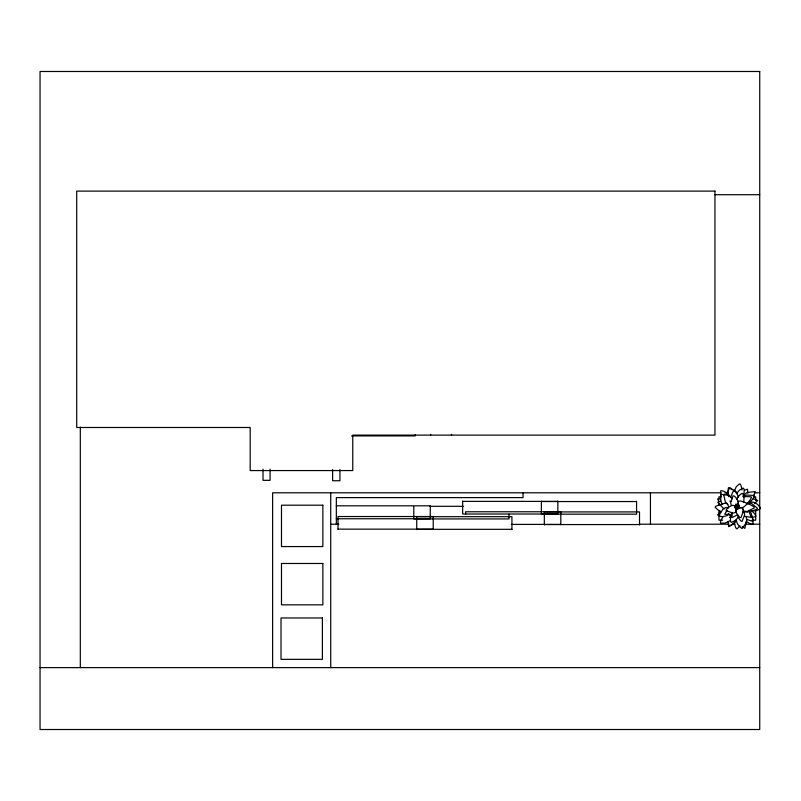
<?xml version="1.0" encoding="UTF-8"?>
<svg xmlns="http://www.w3.org/2000/svg" width="801" height="801" viewBox="0 0 801 801"><rect width="100%" height="100%" fill="white"/><g stroke="black" fill="none" stroke-linecap="round" stroke-linejoin="round"><path stroke-width="1.2" d="M727.328 493.987L728.499 487.619L731.263 489.201M736.7 508.255L735.819 508.885M736.469 506.302L735.628 507.994L735.939 509.136L736.66 507.033L735.919 507.433L735.668 506.512M737.08 506.602L737.761 504.63L737.381 507.263M738.792 504.69L739.023 505.471M746.552 520.66L744.85 528.41L742.197 526.497M743.789 496.87L744.089 494.848L747.153 492.505L755.263 491.564L753.471 496.37M734.116 491.454L736.269 486.728L739.483 483.894C740.695 482.943 741.836 488.5 741.926 490.042M728.429 521.962L728.88 526.567L735.078 522.602M728.189 521.471L728.57 526.597L732.705 524.335L736.059 520.74M736.519 506.182L736.349 507.113L735.228 506.913M731.764 512.44L731.894 517.656L736.74 515.233M724.124 508.955L720.53 505.381C719.709 504.28 725.085 503.208 726.627 502.938M730.532 497.081L733.786 490.132C735.028 489.531 738.422 495.128 738.182 497.471M736.78 499.484C737.13 497.151 741.786 492.555 742.847 493.446L744.039 497.832L743.708 502.407M736.409 493.756L739.493 490.052L743.208 488.059C744.7 488.169 744.409 494.718 742.978 496.55M731.693 513.912C730.202 515.744 729.961 522.292 731.333 522.462L735.368 520.38L738.522 517.056M731.443 513.882L730.512 515.764L728.449 513.531M729.521 517.516L732.054 514.933M734.938 506.943L736.91 506.002M736.369 506.823L735.949 507.544L736.77 508.014L737.02 507.203L737.991 509.206L736.97 508.615L736.54 506.663M737.571 506.723L738.252 505.521L737.331 503.088M722.933 516.895C722.011 518.137 719.308 523.123 720.86 523.173L725.135 523.073L729.821 520.84M736.219 504.83L734.847 506.592M737.881 508.555L738.983 507.043M728.51 506.372L727.538 503.889M748.044 502.597C749.045 501.406 752.479 497.121 751.148 496.8L743.478 496.57M727.028 510.427L724.745 514.202L731.443 514.572M739.944 525.917L737.12 528.78C736.039 529.751 734.607 524.615 734.417 523.173M720.93 495.839L720.5 491.043C721.621 489.471 728.219 493.116 729.361 495.549M749.055 503.398L750.687 501.977L754.522 502.417L757.556 504.38L760.459 507.854C760.89 509.616 754.232 511.649 751.859 510.658M720.55 511.569L717.546 514.923L719.899 515.664M734.427 505.892L737.781 504.78L738.412 502.778C738.492 500.285 734.347 495.128 733.065 495.749L730.632 502.788L731.333 505.391M739.683 507.494L736.319 508.595L735.698 510.597C735.608 513.091 739.764 518.257 741.035 517.626L743.468 510.587L742.777 507.984L741.135 507.343M754.442 503.639L757.676 500.495L753.14 498.653M738.422 504.4L736.68 506.432M743.308 496.89L746.462 495.088L754.302 495.398C755.463 496.77 750.507 502.377 747.874 502.938M728.73 514.572C726.807 516.455 719.388 517.466 718.887 515.744L722.973 509.046L726.227 507.423L728.099 508.074M736.249 506.893L734.537 507.634M737.851 506.482L738.612 506.112M720.309 501.096L717.726 502.287L720.279 504.67M744.499 490.272L747.483 489.161L747.884 493.356M738.983 506.773L737.19 507.373M720.82 504.51C719.368 504.76 714.232 506.382 715.253 507.433L718.247 510.197L721.26 511.679M737.931 501.546L740.384 500.885L746.993 503.178C747.583 504.38 742.737 508.285 740.394 508.204L738.512 507.614L738.232 505.872L737.331 505.361M739.493 507.804L736.7 507.393M751.819 517.436L755.613 516.665C756.735 515.664 752.67 510.978 750.547 510.467M720.6 498.432L717.606 498.943L718.787 501.106M714.953 194.713L759.728 194.713M351.539 435.914L415.178 435.914L415.178 434.633M721.23 492.805L272.63 492.805L272.63 667.623M724.955 492.805L727.438 492.805M754.762 492.805L759.728 492.805M721.411 496.81L718.958 496.81L718.958 499.273M753.27 496.81L755.713 496.81L755.713 500.505M462.658 501.386L557.856 501.386M541.376 501.546L636.575 501.546M336.31 505.811L430.267 505.811L430.267 518.768L336.31 518.768M429.867 506.302L463.248 506.302M722.632 520.199L718.958 520.199L718.958 510.357M752.039 520.199L755.713 520.199L755.713 510.357M330.723 524.204L338.843 524.204M639.188 524.204L728.68 524.204M732.404 524.204L734.887 524.204M746.061 524.204L759.728 524.204M511.348 524.395L560.8 524.395M544.32 524.565L639.518 524.565M338.022 529.151L433.221 529.151M416.74 529.321L511.929 529.321M40.05 667.623L759.728 667.623M746.272 503.829C748.705 503.489 754.862 506.643 754.292 507.954L747.113 511.459L743.829 511.148L742.707 509.616M747.944 502.978L751.488 503.398L757.466 508.235C757.796 509.746 751.238 511.398 749.015 510.527M735.759 504.26L738.912 505.862M729.761 501.096L731.303 501.396M742.797 511.979L747.824 512.099L747.603 511.609M737.761 507.113L738.562 507.383M744.65 516.315L751.158 517.346L748.615 510.417M735.118 507.744L734.948 507.123M737.411 505.982L734.607 505.571L736.71 506.302L736.309 505.551M726.157 494.978L720.71 494.247L720.73 499.383L721.441 502.778L722.542 503.959M746.532 519.038C747.904 519.809 753.15 522.122 753.06 520.63L751.118 513.03L748.474 510.527M742.637 511.509L744.099 512.3L744.63 514.983L742.076 521.391C740.785 521.912 737.351 516.625 737.601 514.312M746.772 521.651C747.984 522.612 752.88 525.486 752.98 523.944L753.03 519.659L752.069 516.255M735.188 507.524L736.95 508.895M730.973 516.004L729.731 514.873M737.01 492.945L730.252 487.809C728.419 487.619 727.298 494.567 728.81 496.76M732.484 498.773C731.233 496.39 724.525 493.216 723.603 494.517L725.416 502.307L727.729 504.65M737.08 506.172L736.109 504.169L737.801 506.442M738.532 505.401L739.003 506.222M735.959 508.164L736.379 509.015M735.068 507.363L735.358 508.164M737.23 505.311L737.441 506.102M736.66 507.273L736.88 508.074M746.212 516.875L746.832 520.46L745.481 523.894L742.066 528.55C739.053 526.447 736.349 523.453 736.359 519.549M718.958 502.968L718.958 505.431M650.442 492.805L650.442 524.204M639.518 524.885L639.518 511.929L544.32 511.929L544.32 524.885M636.575 501.226L636.575 514.172L541.376 514.172L541.376 501.226M560.8 524.725L560.8 511.769L465.611 511.769L465.611 514.322M557.856 501.056L557.856 514.012L462.658 514.012L462.658 501.056M523.033 492.805L523.033 497.611L336.34 497.611L336.34 524.204M511.929 529.641L511.929 516.685L416.74 516.685L416.74 529.641M508.985 514.222L508.985 518.928L413.797 518.928L413.797 506.713M451.484 434.312L451.484 435.113M433.221 529.471L433.221 516.525L338.022 516.525L338.022 529.471M430.648 434.312L430.648 435.113M339.934 469.526L339.934 480.74L332.625 480.74L332.625 469.526M330.723 492.805L330.723 667.623M270.077 469.176L270.077 480.34L263.008 480.34L263.008 469.176M80.31 427.093L80.31 667.623M735.438 507.804L736.399 510.768L735.759 512.41L733.155 513.111L726.117 510.678C725.486 509.396 730.652 505.241 733.145 505.331L735.148 505.962L735.438 507.804M759.728 71.489L40.05 71.489L40.05 729.511L759.728 729.511L759.728 71.489M714.953 191.109L76.706 191.109L76.706 427.494L250.192 427.494L250.192 470.567L352.76 470.567L352.76 435.113L714.953 435.113L714.953 191.109M322.853 505.191L281.481 505.191L281.481 546.562L322.853 546.562L322.853 505.191M322.853 563.483L281.481 563.483L281.481 604.855L322.853 604.855L322.853 563.483M322.392 617.971L281.021 617.971L281.021 659.343L322.392 659.343L322.392 617.971"/></g></svg>
